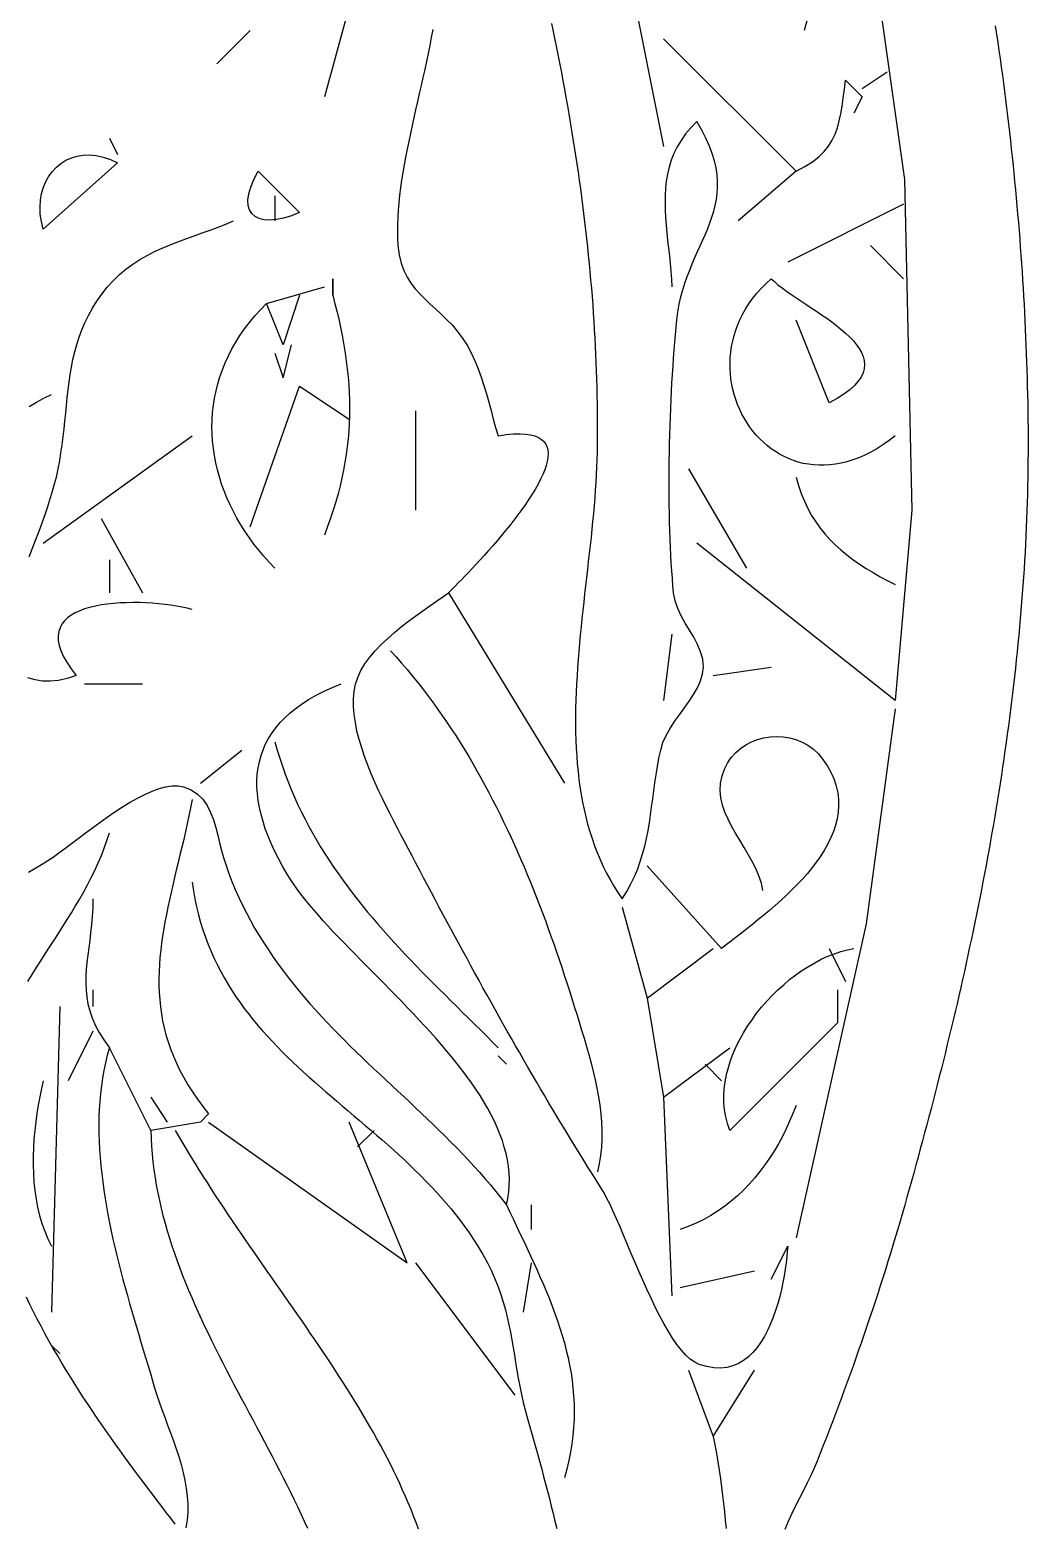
# Model space of a CAD drawing. Header units: millimetres. Extents: x 39 to 722, y 30 to 846.
# Drawn here: x 565.9 to 686.6, y 259.8 to 440.4 of the extents above; entities that cross this region are included whole.
import ezdxf

# ---------------------------------------------------------------- set-up
doc = ezdxf.new("R2010")
doc.units = ezdxf.units.MM
doc.layers.add('0_0_0', color=3, linetype='Continuous')

msp = doc.modelspace()

# ---------------------------------------------------------------- linework, layer by layer
at = {"layer": '0_0_0'}
for points in [[(634.52, 466.34), (642.52, 426.34)], [(658.52, 461.34), (659.17, 460.42), (659.73, 459.51), (660.22, 458.61), (660.63, 457.72), (660.98, 456.83), (661.26, 455.95), (661.47, 455.08), (661.63, 454.2), (661.74, 453.33), (661.79, 452.45), (661.79, 451.58), (661.76, 450.7), (661.68, 449.81), (661.57, 448.92), (661.42, 448.02), (661.24, 447.11), (661.04, 446.19), (660.82, 445.25), (660.58, 444.3), (660.33, 443.34), (660.07, 442.36), (659.8, 441.36), (659.52, 440.34)], [(607.52, 454.34), (601.52, 432.34)], [(668.52, 444.34), (671.62, 422.34), (672.52, 382.34), (670.52, 359.34), (646.52, 378.34)], [(628.96, 441.22), (629.17, 440.23), (629.38, 439.24), (629.58, 438.24), (629.78, 437.25), (629.97, 436.26), (630.16, 435.26), (630.35, 434.26), (630.53, 433.26), (630.71, 432.26), (630.89, 431.26), (631.07, 430.26), (631.23, 429.26), (631.4, 428.26), (631.56, 427.26), (631.72, 426.25), (631.87, 425.25), (632.03, 424.25), (632.17, 423.24), (632.31, 422.24), (632.45, 421.23), (632.59, 420.23), (632.72, 419.22), (632.84, 418.22), (632.96, 417.21), (633.08, 416.21), (633.19, 415.2), (633.3, 414.2), (633.41, 413.19), (633.51, 412.19), (633.6, 411.19), (633.69, 410.18), (633.78, 409.18), (633.86, 408.18), (633.94, 407.18), (634.01, 406.18), (634.07, 405.18), (634.14, 404.18), (634.19, 403.18), (634.25, 402.18), (634.3, 401.19), (634.34, 400.19), (634.38, 399.2), (634.41, 398.21), (634.44, 397.22), (634.46, 396.23), (634.48, 395.24), (634.49, 394.25), (634.5, 393.27), (634.5, 392.28), (634.49, 391.3), (634.48, 390.32), (634.47, 389.34), (634.45, 388.44), (634.42, 387.54), (634.37, 386.62), (634.32, 385.7), (634.26, 384.77), (634.19, 383.83), (634.11, 382.89), (634.02, 381.94), (633.93, 380.99), (633.84, 380.03), (633.74, 379.06), (633.63, 378.09), (633.52, 377.12), (633.41, 376.14), (633.3, 375.17), (633.19, 374.18), (633.08, 373.2), (632.97, 372.21), (632.86, 371.22), (632.75, 370.23), (632.64, 369.24), (632.54, 368.25), (632.44, 367.26), (632.35, 366.26), (632.26, 365.27), (632.18, 364.28), (632.11, 363.29), (632.05, 362.31), (631.99, 361.32), (631.94, 360.34), (631.91, 359.36), (631.88, 358.38), (631.87, 357.41), (631.87, 356.44), (631.88, 355.47), (631.91, 354.51), (631.95, 353.56), (632.01, 352.61), (632.08, 351.66), (632.17, 350.73), (632.27, 349.79), (632.4, 348.87), (632.55, 347.95), (632.71, 347.04), (632.9, 346.14), (633.1, 345.25), (633.33, 344.37), (633.58, 343.49), (633.86, 342.63), (634.16, 341.77), (634.48, 340.93), (634.84, 340.1), (635.21, 339.27), (635.62, 338.46), (636.05, 337.67), (636.51, 336.88), (637, 336.11), (637.52, 335.34), (638.08, 336.24), (638.57, 337.14), (639, 338.05), (639.38, 338.96), (639.7, 339.87), (639.98, 340.8), (640.23, 341.72), (640.44, 342.66), (640.63, 343.6), (640.79, 344.54), (640.93, 345.5), (641.07, 346.45), (641.2, 347.42), (641.33, 348.39), (641.46, 349.37), (641.61, 350.35), (641.77, 351.34), (641.95, 352.34), (642.16, 353.34), (642.43, 354.23), (642.82, 355.1), (643.3, 355.95), (643.84, 356.78), (644.43, 357.61), (645.03, 358.43), (645.61, 359.24), (646.14, 360.06), (646.61, 360.88), (646.98, 361.7), (647.23, 362.54), (647.32, 363.38), (647.24, 364.32), (646.99, 365.23), (646.62, 366.11), (646.16, 366.97), (645.66, 367.83), (645.14, 368.69), (644.65, 369.56), (644.22, 370.45), (643.9, 371.38), (643.72, 372.34), (643.64, 373.21), (643.57, 374.11), (643.5, 375.02), (643.44, 375.96), (643.39, 376.92), (643.34, 377.89), (643.3, 378.88), (643.27, 379.89), (643.24, 380.91), (643.22, 381.94), (643.2, 382.98), (643.19, 384.03), (643.18, 385.09), (643.18, 386.15), (643.19, 387.22), (643.2, 388.28), (643.21, 389.35), (643.24, 390.42), (643.26, 391.49), (643.29, 392.55), (643.33, 393.61), (643.37, 394.66), (643.42, 395.71), (643.47, 396.74), (643.52, 397.76), (643.58, 398.77), (643.65, 399.77), (643.71, 400.74), (643.79, 401.71), (643.86, 402.65), (643.94, 403.57), (644.02, 404.47), (644.11, 405.34), (644.24, 406.31), (644.4, 407.24), (644.6, 408.13), (644.83, 408.99), (645.09, 409.81), (645.37, 410.62), (645.67, 411.39), (645.98, 412.15), (646.3, 412.89), (646.62, 413.61), (646.94, 414.32), (647.26, 415.02), (647.56, 415.72), (647.85, 416.41), (648.12, 417.1), (648.36, 417.79), (648.57, 418.49), (648.75, 419.19), (648.89, 419.91), (648.99, 420.64), (649.04, 421.38), (649.03, 422.15), (648.97, 422.94), (648.85, 423.76), (648.65, 424.6), (648.39, 425.47), (648.05, 426.38), (647.63, 427.33), (647.12, 428.31), (646.52, 429.34), (645.8, 428.6), (645.17, 427.84), (644.62, 427.07), (644.15, 426.28), (643.76, 425.47), (643.44, 424.66), (643.18, 423.83), (642.99, 422.98), (642.84, 422.13), (642.75, 421.27), (642.7, 420.39), (642.69, 419.51), (642.7, 418.62), (642.75, 417.72), (642.82, 416.81), (642.91, 415.9), (643, 414.97), (643.11, 414.05), (643.21, 413.11), (643.31, 412.18), (643.4, 411.24), (643.47, 410.29), (643.52, 409.34)], [(682.61, 440.9), (682.76, 439.91), (682.9, 438.92), (683.05, 437.93), (683.19, 436.95), (683.33, 435.96), (683.46, 434.97), (683.59, 433.98), (683.72, 432.99), (683.85, 432), (683.97, 431.01), (684.09, 430.02), (684.21, 429.03), (684.32, 428.04), (684.44, 427.05), (684.54, 426.06), (684.65, 425.07), (684.75, 424.08), (684.85, 423.09), (684.95, 422.1), (685.05, 421.1), (685.14, 420.11), (685.23, 419.12), (685.31, 418.13), (685.4, 417.14), (685.48, 416.15), (685.56, 415.16), (685.63, 414.16), (685.7, 413.17), (685.77, 412.18), (685.84, 411.19), (685.9, 410.2), (685.96, 409.21), (686.02, 408.22), (686.08, 407.23), (686.13, 406.24), (686.18, 405.25), (686.23, 404.26), (686.27, 403.27), (686.32, 402.28), (686.35, 401.29), (686.39, 400.3), (686.42, 399.31), (686.46, 398.32), (686.48, 397.33), (686.51, 396.34), (686.53, 395.34), (686.55, 394.33), (686.56, 393.32), (686.57, 392.31), (686.58, 391.31), (686.58, 390.3), (686.57, 389.29), (686.56, 388.29), (686.55, 387.28), (686.53, 386.27), (686.51, 385.27), (686.49, 384.26), (686.46, 383.26), (686.42, 382.25), (686.39, 381.25), (686.35, 380.25), (686.3, 379.24), (686.25, 378.24), (686.2, 377.24), (686.14, 376.23), (686.08, 375.23), (686.01, 374.23), (685.94, 373.23), (685.87, 372.23), (685.79, 371.22), (685.71, 370.22), (685.62, 369.22), (685.54, 368.22), (685.44, 367.22), (685.35, 366.22), (685.25, 365.22), (685.14, 364.23), (685.04, 363.23), (684.93, 362.23), (684.81, 361.23), (684.7, 360.23), (684.58, 359.24), (684.45, 358.24), (684.33, 357.24), (684.2, 356.25), (684.06, 355.25), (683.92, 354.26), (683.78, 353.26), (683.64, 352.27), (683.49, 351.28), (683.34, 350.28), (683.19, 349.29), (683.03, 348.3), (682.87, 347.3), (682.71, 346.31), (682.55, 345.32), (682.38, 344.33), (682.21, 343.34), (682.03, 342.35), (681.85, 341.36), (681.67, 340.37), (681.49, 339.38), (681.31, 338.39), (681.12, 337.41), (680.93, 336.42), (680.73, 335.43), (680.54, 334.45), (680.34, 333.46), (680.13, 332.47), (679.93, 331.49), (679.72, 330.51), (679.51, 329.52), (679.3, 328.54), (679.09, 327.55), (678.87, 326.57), (678.65, 325.59), (678.43, 324.61), (678.21, 323.63), (677.98, 322.65), (677.75, 321.67), (677.52, 320.69), (677.29, 319.71), (677.05, 318.73), (676.81, 317.75), (676.57, 316.77), (676.33, 315.8), (676.09, 314.82), (675.84, 313.85), (675.6, 312.87), (675.35, 311.9), (675.09, 310.92), (674.84, 309.95), (674.58, 308.98), (674.33, 308), (674.07, 307.03), (673.81, 306.06), (673.54, 305.09), (673.28, 304.12), (673.01, 303.15), (672.75, 302.18), (672.48, 301.21), (672.21, 300.24), (671.93, 299.28), (671.66, 298.31), (671.38, 297.34), (671.1, 296.36), (670.81, 295.38), (670.52, 294.4), (670.23, 293.42), (669.93, 292.45), (669.63, 291.47), (669.33, 290.49), (669.02, 289.51), (668.71, 288.54), (668.39, 287.56), (668.07, 286.59), (667.75, 285.62), (667.42, 284.64), (667.1, 283.67), (666.77, 282.7), (666.43, 281.73), (666.09, 280.77), (665.75, 279.8), (665.41, 278.83), (665.06, 277.87), (664.71, 276.9), (664.36, 275.94), (664.01, 274.98), (663.65, 274.02), (663.29, 273.06), (662.93, 272.11), (662.56, 271.15), (662.19, 270.2), (661.82, 269.24), (661.45, 268.29), (661.07, 267.34), (660.72, 266.49), (660.31, 265.62), (659.87, 264.72), (659.41, 263.81), (658.94, 262.88), (658.47, 261.94), (658.01, 260.99), (657.58, 260.03), (657.18, 259.07)], [(592.52, 440.34), (588.52, 436.34)], [(614.61, 440.48), (614.43, 439.51), (614.25, 438.55), (614.05, 437.58), (613.85, 436.61), (613.64, 435.63), (613.42, 434.66), (613.2, 433.69), (612.98, 432.72), (612.76, 431.75), (612.54, 430.78), (612.32, 429.82), (612.11, 428.86), (611.9, 427.9), (611.7, 426.94), (611.5, 425.99), (611.32, 425.05), (611.14, 424.11), (610.98, 423.18), (610.84, 422.26), (610.71, 421.34), (610.59, 420.43), (610.5, 419.53), (610.42, 418.64), (610.37, 417.76), (610.34, 416.89), (610.34, 416.03), (610.36, 415.18), (610.4, 414.34), (610.54, 413.23), (610.78, 412.23), (611.1, 411.33), (611.5, 410.52), (611.97, 409.78), (612.49, 409.1), (613.07, 408.46), (613.68, 407.85), (614.31, 407.26), (614.97, 406.66), (615.63, 406.05), (616.29, 405.42), (616.94, 404.74), (617.57, 404.01), (618.17, 403.2), (618.75, 402.29), (619.26, 401.36), (619.71, 400.4), (620.11, 399.43), (620.46, 398.44), (620.79, 397.44), (621.09, 396.43), (621.37, 395.41), (621.65, 394.39), (621.93, 393.37), (622.21, 392.36), (622.52, 391.34), (623.49, 391.48), (624.36, 391.56), (625.14, 391.58), (625.83, 391.54), (626.43, 391.46), (626.95, 391.32), (627.4, 391.14), (627.76, 390.91), (628.05, 390.64), (628.28, 390.33), (628.43, 389.98), (628.52, 389.59), (628.55, 389.18), (628.53, 388.73), (628.45, 388.25), (628.32, 387.74), (628.14, 387.22), (627.91, 386.67), (627.65, 386.1), (627.35, 385.51), (627.01, 384.91), (626.64, 384.3), (626.24, 383.68), (625.81, 383.05), (625.36, 382.42), (624.9, 381.78), (624.41, 381.15), (623.92, 380.51), (623.41, 379.88), (622.89, 379.26), (622.38, 378.65), (621.86, 378.04), (621.34, 377.46), (620.84, 376.88), (620.34, 376.33), (619.85, 375.8), (619.37, 375.29), (618.92, 374.81), (618.49, 374.35), (618.08, 373.93), (617.7, 373.54), (617.35, 373.18), (617.04, 372.86), (616.76, 372.58), (616.52, 372.34), (630.52, 349.34)], [(642.52, 439.34), (658.52, 423.34), (659.59, 423.91), (660.51, 424.49), (661.28, 425.09), (661.93, 425.72), (662.46, 426.38), (662.9, 427.08), (663.25, 427.81), (663.53, 428.59), (663.75, 429.41), (663.94, 430.29), (664.09, 431.21), (664.23, 432.19), (664.37, 433.24), (664.52, 434.34), (665.52, 433.34), (666.52, 432.34), (665.52, 430.34)], [(666.52, 433.34), (669.52, 435.34)], [(575.52, 427.34), (576.52, 425.34)], [(658.52, 423.34), (651.52, 417.34)], [(595.52, 420.34), (595.52, 417.34)], [(671.52, 419.34), (657.52, 412.34)], [(565.81, 376.69), (566.24, 377.74), (566.64, 378.78), (567.03, 379.81), (567.41, 380.83), (567.76, 381.82), (568.08, 382.79), (568.38, 383.74), (568.66, 384.65), (568.9, 385.52), (569.11, 386.35), (569.33, 387.33), (569.51, 388.3), (569.67, 389.28), (569.81, 390.25), (569.94, 391.21), (570.04, 392.17), (570.14, 393.12), (570.24, 394.07), (570.33, 395.02), (570.43, 395.96), (570.53, 396.89), (570.65, 397.82), (570.79, 398.74), (570.94, 399.66), (571.12, 400.57), (571.33, 401.48), (571.58, 402.37), (571.86, 403.26), (572.19, 404.15), (572.56, 405.02), (572.98, 405.89), (573.46, 406.76), (573.99, 407.61), (574.59, 408.46), (575.26, 409.3), (576, 410.13), (576.74, 410.85), (577.52, 411.51), (578.34, 412.11), (579.19, 412.66), (580.07, 413.16), (580.98, 413.62), (581.91, 414.04), (582.85, 414.44), (583.81, 414.81), (584.78, 415.17), (585.75, 415.52), (586.72, 415.87), (587.69, 416.22), (588.65, 416.58), (589.59, 416.95), (590.52, 417.34)], [(667.52, 414.34), (671.52, 410.34)], [(670.52, 391.34), (669.78, 390.77), (669.03, 390.25), (668.29, 389.78), (667.56, 389.36), (666.83, 389), (666.1, 388.68), (665.39, 388.42), (664.68, 388.2), (663.98, 388.03), (663.29, 387.9), (662.61, 387.82), (661.94, 387.78), (661.29, 387.78), (660.64, 387.82), (660.01, 387.9), (659.39, 388.01), (658.79, 388.17), (658.2, 388.35), (657.63, 388.58), (657.08, 388.83), (656.54, 389.12), (656.02, 389.43), (655.52, 389.78), (655.04, 390.15), (654.58, 390.55), (654.14, 390.97), (653.72, 391.42), (653.32, 391.89), (652.95, 392.38), (652.6, 392.89), (652.28, 393.42), (651.98, 393.97), (651.71, 394.54), (651.46, 395.12), (651.24, 395.71), (651.05, 396.32), (650.89, 396.93), (650.76, 397.56), (650.66, 398.2), (650.6, 398.84), (650.56, 399.49), (650.55, 400.15), (650.58, 400.81), (650.65, 401.47), (650.74, 402.14), (650.88, 402.8), (651.05, 403.47), (651.26, 404.13), (651.5, 404.79), (651.78, 405.44), (652.11, 406.09), (652.47, 406.73), (652.87, 407.36), (653.32, 407.98), (653.8, 408.59), (654.33, 409.19), (654.91, 409.77), (655.52, 410.34), (655.91, 409.98), (656.34, 409.61), (656.83, 409.23), (657.35, 408.85), (657.9, 408.46), (658.49, 408.06), (659.09, 407.66), (659.71, 407.25), (660.34, 406.83), (660.98, 406.41), (661.61, 405.98), (662.23, 405.55), (662.84, 405.11), (663.43, 404.66), (663.99, 404.21), (664.52, 403.75), (665, 403.29), (665.45, 402.83), (665.84, 402.36), (666.17, 401.88), (666.44, 401.4), (666.64, 400.92), (666.77, 400.43), (666.81, 399.94), (666.77, 399.44), (666.63, 398.94), (666.39, 398.44), (666.05, 397.93), (665.59, 397.42), (665.02, 396.9), (664.32, 396.39), (663.49, 395.87), (662.52, 395.34), (658.52, 405.34)], [(598.52, 408.34), (596.52, 402.34), (594.52, 407.34), (601.52, 409.34)], [(602.52, 408.34), (602.79, 407.31), (603.04, 406.28), (603.28, 405.27), (603.49, 404.27), (603.68, 403.28), (603.86, 402.3), (604.02, 401.33), (604.16, 400.37), (604.27, 399.41), (604.37, 398.46), (604.45, 397.51), (604.5, 396.57), (604.54, 395.63), (604.55, 394.7), (604.54, 393.77), (604.51, 392.83), (604.45, 391.9), (604.37, 390.96), (604.27, 390.03), (604.15, 389.09), (604, 388.15), (603.83, 387.2), (603.63, 386.25), (603.41, 385.29), (603.16, 384.32), (602.88, 383.34), (602.58, 382.36), (602.26, 381.37), (601.9, 380.36), (601.52, 379.34)], [(595.52, 375.34), (594.85, 376.05), (594.2, 376.77), (593.58, 377.5), (592.99, 378.25), (592.44, 379.02), (591.91, 379.79), (591.41, 380.58), (590.94, 381.38), (590.51, 382.19), (590.1, 383.01), (589.73, 383.84), (589.39, 384.67), (589.09, 385.51), (588.82, 386.36), (588.59, 387.22), (588.39, 388.08), (588.22, 388.94), (588.09, 389.81), (588, 390.68), (587.94, 391.55), (587.92, 392.42), (587.94, 393.3), (588, 394.17), (588.1, 395.04), (588.23, 395.9), (588.41, 396.77), (588.63, 397.63), (588.88, 398.48), (589.18, 399.33), (589.52, 400.18), (589.9, 401.01), (590.32, 401.84), (590.79, 402.66), (591.3, 403.47), (591.86, 404.27), (592.46, 405.06), (593.1, 405.83), (593.79, 406.59), (594.52, 407.34)], [(595.52, 401.34), (596.52, 398.34), (597.52, 402.34)], [(592.52, 380.34), (598.52, 397.34), (604.52, 393.34)], [(565.84, 394.89), (566.69, 395.4), (567.59, 395.89), (568.52, 396.34)], [(612.52, 394.34), (612.52, 382.34)], [(567.52, 378.34), (585.52, 391.34)], [(645.52, 387.34), (652.52, 375.34)], [(658.52, 386.34), (658.82, 385.32), (659.16, 384.35), (659.53, 383.43), (659.95, 382.55), (660.41, 381.72), (660.91, 380.93), (661.44, 380.18), (662.01, 379.47), (662.62, 378.79), (663.26, 378.14), (663.94, 377.53), (664.66, 376.93), (665.4, 376.37), (666.18, 375.82), (666.99, 375.3), (667.83, 374.79), (668.7, 374.3), (669.6, 373.82), (670.52, 373.34)], [(574.52, 381.34), (579.52, 372.34)], [(575.52, 376.34), (575.52, 372.34)], [(655.52, 289.34), (657.52, 293.34), (657.47, 292.72), (657.41, 292.04), (657.32, 291.31), (657.21, 290.55), (657.08, 289.75), (656.93, 288.93), (656.75, 288.1), (656.55, 287.25), (656.32, 286.41), (656.06, 285.57), (655.77, 284.74), (655.45, 283.94), (655.09, 283.16), (654.7, 282.42), (654.27, 281.73), (653.81, 281.08), (653.31, 280.49), (652.76, 279.97), (652.18, 279.52), (651.55, 279.15), (650.88, 278.87), (650.16, 278.68), (649.4, 278.6), (648.58, 278.63), (647.72, 278.77), (646.8, 279.04), (646.27, 279.3), (645.73, 279.67), (645.19, 280.17), (644.66, 280.76), (644.12, 281.45), (643.59, 282.23), (643.06, 283.08), (642.54, 283.99), (642.02, 284.97), (641.5, 285.98), (641, 287.04), (640.49, 288.12), (640, 289.23), (639.51, 290.33), (639.04, 291.44), (638.57, 292.54), (638.12, 293.62), (637.68, 294.66), (637.25, 295.67), (636.83, 296.63), (636.43, 297.53), (636.04, 298.36), (635.67, 299.11), (635.32, 299.78), (634.98, 300.34), (634.44, 301.2), (633.9, 302.05), (633.37, 302.9), (632.84, 303.76), (632.31, 304.62), (631.78, 305.47), (631.25, 306.33), (630.73, 307.19), (630.21, 308.05), (629.69, 308.91), (629.17, 309.78), (628.66, 310.64), (628.15, 311.5), (627.64, 312.37), (627.13, 313.23), (626.62, 314.1), (626.12, 314.97), (625.62, 315.84), (625.12, 316.71), (624.62, 317.58), (624.12, 318.45), (623.62, 319.33), (623.13, 320.2), (622.64, 321.07), (622.15, 321.95), (621.66, 322.83), (621.17, 323.7), (620.68, 324.58), (620.2, 325.46), (619.71, 326.34), (619.23, 327.23), (618.75, 328.11), (618.27, 328.99), (617.79, 329.87), (617.31, 330.76), (616.83, 331.65), (616.35, 332.53), (615.88, 333.42), (615.4, 334.31), (614.93, 335.2), (614.46, 336.09), (613.98, 336.98), (613.51, 337.87), (613.04, 338.76), (612.57, 339.66), (612.1, 340.55), (611.63, 341.45), (611.16, 342.34), (610.77, 343.09), (610.35, 343.88), (609.91, 344.72), (609.46, 345.61), (608.99, 346.53), (608.53, 347.48), (608.06, 348.46), (607.61, 349.46), (607.17, 350.48), (606.76, 351.51), (606.37, 352.55), (606.02, 353.59), (605.71, 354.62), (605.45, 355.64), (605.25, 356.65), (605.1, 357.64), (605.03, 358.61), (605.02, 359.54), (605.1, 360.44), (605.27, 361.31), (605.54, 362.13), (605.92, 362.95), (606.41, 363.76), (606.99, 364.56), (607.65, 365.33), (608.38, 366.1), (609.16, 366.84), (609.98, 367.56), (610.83, 368.26), (611.69, 368.93), (612.56, 369.58), (613.42, 370.19), (614.26, 370.78), (615.07, 371.34), (615.82, 371.86), (616.52, 372.34)], [(585.52, 370.34), (584.94, 370.49), (584.31, 370.62), (583.64, 370.74), (582.95, 370.85), (582.22, 370.94), (581.47, 371.03), (580.7, 371.09), (579.92, 371.14), (579.14, 371.17), (578.35, 371.18), (577.56, 371.16), (576.78, 371.13), (576.01, 371.07), (575.26, 370.99), (574.53, 370.89), (573.83, 370.75), (573.16, 370.59), (572.53, 370.4), (571.94, 370.18), (571.4, 369.92), (570.9, 369.63), (570.47, 369.31), (570.1, 368.96), (569.79, 368.56), (569.56, 368.13), (569.4, 367.66), (569.33, 367.15), (569.34, 366.6), (569.45, 366), (569.65, 365.36), (569.95, 364.68), (570.36, 363.95), (570.89, 363.17), (571.52, 362.34), (570.41, 361.98), (569.37, 361.75), (568.38, 361.65), (567.45, 361.68), (566.55, 361.82), (565.68, 362.07)], [(643.52, 367.34), (642.52, 359.34)], [(609.52, 365.34), (610.19, 364.6), (610.85, 363.85), (611.5, 363.09), (612.13, 362.32), (612.76, 361.54), (613.37, 360.76), (613.97, 359.97), (614.57, 359.17), (615.15, 358.37), (615.72, 357.55), (616.28, 356.73), (616.83, 355.91), (617.38, 355.08), (617.91, 354.24), (618.43, 353.39), (618.95, 352.54), (619.45, 351.69), (619.95, 350.83), (620.43, 349.96), (620.91, 349.09), (621.38, 348.21), (621.84, 347.33), (622.3, 346.44), (622.74, 345.55), (623.18, 344.66), (623.61, 343.76), (624.03, 342.85), (624.45, 341.95), (624.85, 341.04), (625.25, 340.12), (625.65, 339.2), (626.03, 338.28), (626.41, 337.36), (626.79, 336.44), (627.15, 335.51), (627.52, 334.58), (627.87, 333.64), (628.22, 332.71), (628.56, 331.77), (628.9, 330.83), (629.23, 329.89), (629.56, 328.95), (629.88, 328.01), (630.2, 327.07), (630.51, 326.12), (630.82, 325.18), (631.12, 324.23), (631.42, 323.29), (631.71, 322.34), (632.01, 321.4), (632.3, 320.45), (632.6, 319.48), (632.9, 318.5), (633.19, 317.5), (633.48, 316.5), (633.75, 315.49), (634, 314.48), (634.24, 313.46), (634.45, 312.43), (634.64, 311.41), (634.79, 310.38), (634.91, 309.35), (635, 308.33), (635.04, 307.31), (635.04, 306.3), (634.99, 305.3), (634.89, 304.3), (634.74, 303.32), (634.52, 302.34)], [(648.52, 362.34), (655.52, 363.34)], [(565.75, 338.56), (566.63, 339.08), (567.52, 339.61), (568.09, 339.97), (568.72, 340.4), (569.41, 340.89), (570.14, 341.44), (570.92, 342.02), (571.74, 342.64), (572.59, 343.28), (573.46, 343.93), (574.36, 344.59), (575.27, 345.23), (576.19, 345.86), (577.11, 346.46), (578.02, 347.02), (578.93, 347.53), (579.81, 347.98), (580.68, 348.37), (581.52, 348.67), (582.32, 348.89), (583.09, 349), (583.8, 349.01), (584.47, 348.9), (585.39, 348.54), (586.16, 348.02), (586.8, 347.38), (587.32, 346.64), (587.75, 345.8), (588.09, 344.91), (588.38, 343.98), (588.63, 343.04), (588.85, 342.1), (589.07, 341.2), (589.31, 340.34), (589.62, 339.36), (589.96, 338.39), (590.34, 337.42), (590.73, 336.46), (591.16, 335.51), (591.6, 334.57), (592.08, 333.64), (592.57, 332.72), (593.08, 331.81), (593.62, 330.92), (594.17, 330.03), (594.74, 329.16), (595.33, 328.29), (595.93, 327.44), (596.55, 326.6), (597.18, 325.78), (597.82, 324.97), (598.48, 324.17), (599.14, 323.38), (599.81, 322.62), (600.48, 321.86), (601.16, 321.12), (601.85, 320.39), (602.54, 319.66), (603.24, 318.95), (603.94, 318.24), (604.64, 317.54), (605.35, 316.85), (606.07, 316.16), (606.78, 315.48), (607.5, 314.8), (608.22, 314.12), (608.94, 313.44), (609.66, 312.77), (610.38, 312.1), (611.1, 311.42), (611.82, 310.75), (612.54, 310.07), (613.26, 309.4), (613.98, 308.71), (614.69, 308.03), (615.4, 307.33), (616.11, 306.64), (616.81, 305.93), (617.51, 305.22), (618.21, 304.5), (618.9, 303.77), (619.58, 303.03), (620.25, 302.28), (620.92, 301.52), (621.59, 300.75), (622.24, 299.96), (622.89, 299.16), (623.52, 298.34), (623.69, 299.12), (623.8, 299.89), (623.86, 300.66), (623.88, 301.44), (623.84, 302.22), (623.76, 302.99), (623.64, 303.77), (623.47, 304.55), (623.26, 305.33), (623.02, 306.11), (622.73, 306.89), (622.41, 307.67), (622.06, 308.44), (621.67, 309.22), (621.25, 310), (620.8, 310.78), (620.32, 311.55), (619.82, 312.32), (619.29, 313.1), (618.74, 313.87), (618.16, 314.64), (617.57, 315.4), (616.96, 316.17), (616.33, 316.93), (615.68, 317.69), (615.02, 318.44), (614.35, 319.2), (613.67, 319.95), (612.98, 320.69), (612.28, 321.44), (611.57, 322.18), (610.86, 322.91), (610.15, 323.65), (609.44, 324.37), (608.72, 325.1), (608.01, 325.81), (607.31, 326.53), (606.6, 327.24), (605.91, 327.94), (605.22, 328.64), (604.55, 329.33), (603.88, 330.02), (603.23, 330.7), (602.59, 331.37), (601.97, 332.04), (601.37, 332.7), (600.78, 333.36), (600.22, 334.01), (599.68, 334.65), (599.16, 335.29), (598.67, 335.91), (598.21, 336.53), (597.78, 337.14), (597.37, 337.75), (597, 338.34), (596.46, 339.28), (595.96, 340.21), (595.49, 341.13), (595.08, 342.04), (594.7, 342.93), (594.37, 343.82), (594.09, 344.69), (593.85, 345.55), (593.65, 346.4), (593.5, 347.23), (593.41, 348.05), (593.35, 348.86), (593.35, 349.65), (593.4, 350.43), (593.5, 351.19), (593.65, 351.93), (593.85, 352.66), (594.1, 353.37), (594.41, 354.07), (594.77, 354.74), (595.18, 355.4), (595.65, 356.04), (596.17, 356.67), (596.76, 357.27), (597.39, 357.85), (598.09, 358.41), (598.85, 358.96), (599.66, 359.48), (600.53, 359.98), (601.47, 360.46), (602.47, 360.91), (603.52, 361.34)], [(572.52, 361.34), (579.52, 361.34)], [(670.52, 358.34), (667.01, 332.34), (658.52, 294.34)], [(595.52, 354.34), (595.81, 353.34), (596.11, 352.35), (596.44, 351.38), (596.78, 350.42), (597.14, 349.48), (597.51, 348.55), (597.9, 347.63), (598.31, 346.73), (598.74, 345.84), (599.18, 344.97), (599.63, 344.1), (600.1, 343.25), (600.59, 342.41), (601.08, 341.57), (601.6, 340.75), (602.12, 339.94), (602.66, 339.14), (603.21, 338.35), (603.77, 337.56), (604.34, 336.78), (604.92, 336.02), (605.51, 335.25), (606.12, 334.5), (606.73, 333.75), (607.35, 333.01), (607.98, 332.27), (608.62, 331.54), (609.27, 330.81), (609.92, 330.09), (610.59, 329.37), (611.25, 328.66), (611.93, 327.95), (612.61, 327.24), (613.3, 326.53), (613.99, 325.83), (614.68, 325.12), (615.38, 324.42), (616.09, 323.72), (616.79, 323.01), (617.5, 322.31), (618.22, 321.61), (618.93, 320.9), (619.65, 320.2), (620.37, 319.49), (621.09, 318.78), (621.8, 318.06), (622.52, 317.34)], [(654.52, 336.34), (654.33, 337.24), (654.04, 338.13), (653.67, 339), (653.23, 339.87), (652.75, 340.72), (652.25, 341.57), (651.73, 342.42), (651.22, 343.27), (650.74, 344.12), (650.31, 344.97), (649.93, 345.82), (649.64, 346.69), (649.44, 347.56), (649.36, 348.44), (649.41, 349.33), (649.58, 350.21), (649.86, 351.02), (650.23, 351.76), (650.68, 352.42), (651.2, 353.02), (651.79, 353.53), (652.44, 353.97), (653.13, 354.33), (653.85, 354.62), (654.61, 354.82), (655.39, 354.94), (656.17, 354.98), (656.96, 354.94), (657.74, 354.81), (658.51, 354.6), (659.25, 354.3), (659.96, 353.91), (660.62, 353.43), (661.23, 352.86), (661.78, 352.2), (662.33, 351.39), (662.77, 350.58), (663.12, 349.77), (663.38, 348.97), (663.56, 348.17), (663.66, 347.38), (663.67, 346.59), (663.62, 345.81), (663.49, 345.03), (663.3, 344.26), (663.05, 343.5), (662.74, 342.75), (662.37, 342), (661.96, 341.27), (661.5, 340.54), (661, 339.82), (660.46, 339.12), (659.89, 338.42), (659.29, 337.74), (658.67, 337.07), (658.02, 336.42), (657.36, 335.77), (656.68, 335.15), (656, 334.53), (655.31, 333.93), (654.61, 333.35), (653.92, 332.79), (653.24, 332.24), (652.57, 331.71), (651.92, 331.2), (651.28, 330.7), (650.67, 330.23), (650.08, 329.78), (649.52, 329.34), (640.52, 339.34)], [(586.52, 349.34), (591.52, 353.34)], [(585.52, 347.34), (585.33, 346.36), (585.13, 345.39), (584.93, 344.43), (584.71, 343.47), (584.5, 342.53), (584.28, 341.59), (584.05, 340.66), (583.83, 339.74), (583.61, 338.82), (583.4, 337.92), (583.18, 337.01), (582.98, 336.12), (582.78, 335.23), (582.59, 334.34), (582.41, 333.46), (582.24, 332.58), (582.09, 331.71), (581.95, 330.84), (581.82, 329.98), (581.72, 329.12), (581.63, 328.26), (581.57, 327.4), (581.52, 326.55), (581.5, 325.7), (581.51, 324.85), (581.54, 324), (581.6, 323.15), (581.68, 322.3), (581.8, 321.45), (581.95, 320.6), (582.14, 319.75), (582.36, 318.89), (582.62, 318.04), (582.91, 317.19), (583.25, 316.33), (583.62, 315.47), (584.04, 314.6), (584.5, 313.74), (585.01, 312.87), (585.56, 311.99), (586.17, 311.12), (586.82, 310.23), (587.52, 309.34), (586.52, 308.34), (580.52, 307.34), (575.52, 317.34), (575.27, 316.44), (575.05, 315.52), (574.86, 314.6), (574.69, 313.67), (574.55, 312.73), (574.44, 311.79), (574.36, 310.84), (574.3, 309.88), (574.26, 308.92), (574.24, 307.95), (574.25, 306.98), (574.28, 306.01), (574.33, 305.03), (574.4, 304.05), (574.48, 303.07), (574.59, 302.09), (574.71, 301.1), (574.84, 300.11), (575, 299.12), (575.16, 298.13), (575.34, 297.15), (575.54, 296.16), (575.74, 295.17), (575.95, 294.19), (576.18, 293.2), (576.41, 292.22), (576.66, 291.24), (576.91, 290.27), (577.16, 289.3), (577.42, 288.33), (577.69, 287.37), (577.96, 286.41), (578.23, 285.46), (578.51, 284.51), (578.79, 283.57), (579.06, 282.64), (579.34, 281.72), (579.62, 280.8), (579.89, 279.89), (580.16, 278.99), (580.43, 278.1), (580.69, 277.22), (580.95, 276.34), (581.23, 275.43), (581.54, 274.51), (581.87, 273.58), (582.21, 272.64), (582.56, 271.7), (582.91, 270.75), (583.25, 269.8), (583.58, 268.85), (583.9, 267.89), (584.18, 266.93), (584.44, 265.97), (584.65, 265.01), (584.82, 264.05), (584.94, 263.09), (585, 262.14), (584.99, 261.18), (584.92, 260.23), (584.76, 259.29)], [(565.68, 325.33), (566.19, 326.18), (566.71, 327.02), (567.23, 327.85), (567.76, 328.68), (568.3, 329.51), (568.83, 330.34), (569.36, 331.17), (569.89, 332), (570.42, 332.83), (570.93, 333.66), (571.44, 334.5), (571.94, 335.34), (572.42, 336.19), (572.88, 337.05), (573.33, 337.92), (573.76, 338.79), (574.16, 339.68), (574.55, 340.57), (574.9, 341.48), (575.23, 342.41), (575.52, 343.34)], [(585.52, 337.34), (585.68, 336.33), (585.86, 335.33), (586.06, 334.36), (586.3, 333.41), (586.55, 332.48), (586.83, 331.58), (587.14, 330.69), (587.46, 329.82), (587.81, 328.97), (588.18, 328.14), (588.58, 327.33), (588.99, 326.54), (589.42, 325.76), (589.87, 324.99), (590.33, 324.24), (590.82, 323.51), (591.32, 322.79), (591.83, 322.08), (592.36, 321.39), (592.91, 320.71), (593.47, 320.03), (594.04, 319.37), (594.63, 318.72), (595.22, 318.08), (595.83, 317.45), (596.45, 316.82), (597.07, 316.2), (597.71, 315.59), (598.35, 314.98), (599, 314.38), (599.66, 313.79), (600.33, 313.2), (601, 312.61), (601.67, 312.02), (602.35, 311.44), (603.03, 310.86), (603.71, 310.28), (604.39, 309.7), (605.08, 309.12), (605.77, 308.53), (606.45, 307.95), (607.14, 307.36), (607.82, 306.77), (608.5, 306.18), (609.18, 305.58), (609.86, 304.98), (610.52, 304.37), (611.19, 303.76), (611.85, 303.14), (612.5, 302.51), (613.14, 301.87), (613.78, 301.22), (614.41, 300.57), (615.03, 299.9), (615.64, 299.22), (616.23, 298.54), (616.82, 297.84), (617.39, 297.12), (617.95, 296.4), (618.5, 295.66), (619.04, 294.9), (619.55, 294.13), (620.06, 293.34), (620.67, 292.32), (621.21, 291.32), (621.69, 290.34), (622.12, 289.38), (622.5, 288.43), (622.83, 287.49), (623.13, 286.57), (623.39, 285.65), (623.61, 284.74), (623.81, 283.83), (624, 282.92), (624.16, 282.02), (624.32, 281.1), (624.47, 280.19), (624.62, 279.26), (624.78, 278.32), (624.94, 277.37), (625.12, 276.41), (625.33, 275.42), (625.55, 274.42), (625.81, 273.39), (626.1, 272.34), (626.34, 271.51), (626.58, 270.66), (626.82, 269.81), (627.06, 268.96), (627.3, 268.1), (627.54, 267.23), (627.78, 266.36), (628.01, 265.48), (628.25, 264.59), (628.48, 263.71), (628.71, 262.81), (628.93, 261.91), (629.16, 261.01), (629.38, 260.1), (629.6, 259.19)], [(573.52, 335.34), (573.5, 334.26), (573.44, 333.22), (573.36, 332.22), (573.25, 331.25), (573.14, 330.32), (573.02, 329.41), (572.91, 328.52), (572.81, 327.65), (572.73, 326.8), (572.68, 325.96), (572.67, 325.13), (572.7, 324.3), (572.79, 323.47), (572.93, 322.64), (573.15, 321.8), (573.44, 320.95), (573.81, 320.08), (574.28, 319.19), (574.85, 318.28), (575.52, 317.34)], [(637.52, 334.34), (640.52, 323.34), (648.52, 329.34)], [(663.52, 320.34), (650.52, 307.34), (650.24, 308.16), (650.03, 308.98), (649.89, 309.82), (649.81, 310.66), (649.8, 311.51), (649.85, 312.37), (649.95, 313.23), (650.12, 314.09), (650.34, 314.95), (650.61, 315.81), (650.93, 316.65), (651.3, 317.49), (651.72, 318.32), (652.17, 319.14), (652.66, 319.94), (653.2, 320.73), (653.76, 321.5), (654.36, 322.24), (654.99, 322.96), (655.64, 323.66), (656.32, 324.32), (657.03, 324.96), (657.75, 325.57), (658.49, 326.14), (659.24, 326.67), (660.01, 327.16), (660.79, 327.62), (661.57, 328.03), (662.36, 328.39), (663.16, 328.71), (663.95, 328.97), (664.74, 329.19), (665.52, 329.34)], [(662.52, 329.34), (664.52, 325.34)], [(573.52, 324.34), (573.52, 322.34)], [(640.52, 323.34), (642.52, 311.34), (650.52, 317.34)], [(663.52, 324.34), (663.52, 320.34)], [(569.52, 322.34), (568.52, 285.34)], [(573.52, 319.34), (570.52, 313.34)], [(622.52, 316.34), (623.52, 315.34)], [(647.52, 315.34), (649.52, 313.34)], [(567.52, 313.34), (567.31, 312.39), (567.1, 311.41), (566.92, 310.41), (566.75, 309.4), (566.61, 308.37), (566.49, 307.34), (566.4, 306.3), (566.33, 305.25), (566.3, 304.21), (566.29, 303.16), (566.33, 302.12), (566.4, 301.08), (566.5, 300.06), (566.65, 299.04), (566.84, 298.04), (567.08, 297.06), (567.37, 296.09), (567.7, 295.15), (568.09, 294.23), (568.52, 293.34)], [(580.52, 311.34), (582.52, 308.34)], [(642.52, 311.34), (643.52, 287.34)], [(658.52, 310.34), (658.15, 309.39), (657.75, 308.45), (657.33, 307.52), (656.87, 306.61), (656.39, 305.71), (655.87, 304.84), (655.33, 303.99), (654.76, 303.16), (654.16, 302.36), (653.52, 301.58), (652.86, 300.84), (652.17, 300.12), (651.45, 299.44), (650.69, 298.79), (649.91, 298.18), (649.09, 297.6), (648.24, 297.06), (647.36, 296.57), (646.45, 296.11), (645.5, 295.71), (644.52, 295.34)], [(580.52, 307.34), (580.56, 306.38), (580.61, 305.43), (580.68, 304.48), (580.78, 303.53), (580.9, 302.59), (581.04, 301.65), (581.19, 300.72), (581.37, 299.79), (581.56, 298.87), (581.77, 297.94), (582, 297.03), (582.25, 296.11), (582.51, 295.2), (582.78, 294.29), (583.08, 293.38), (583.38, 292.48), (583.7, 291.58), (584.03, 290.69), (584.37, 289.79), (584.73, 288.9), (585.09, 288.01), (585.47, 287.12), (585.86, 286.24), (586.25, 285.36), (586.66, 284.48), (587.07, 283.6), (587.49, 282.72), (587.91, 281.84), (588.35, 280.97), (588.79, 280.09), (589.23, 279.22), (589.68, 278.35), (590.13, 277.48), (590.58, 276.61), (591.04, 275.74), (591.5, 274.88), (591.96, 274.01), (592.43, 273.14), (592.89, 272.28), (593.35, 271.41), (593.81, 270.54), (594.27, 269.68), (594.73, 268.81), (595.19, 267.94), (595.64, 267.07), (596.09, 266.21), (596.53, 265.34), (596.97, 264.47), (597.4, 263.6), (597.83, 262.73), (598.25, 261.85), (598.66, 260.98), (599.06, 260.1), (599.46, 259.23)], [(612.89, 259.11), (612.6, 259.91), (612.29, 260.7), (611.98, 261.5), (611.65, 262.28), (611.32, 263.07), (610.97, 263.85), (610.61, 264.63), (610.25, 265.41), (609.87, 266.19), (609.49, 266.96), (609.09, 267.73), (608.69, 268.5), (608.28, 269.26), (607.86, 270.03), (607.44, 270.79), (607, 271.55), (606.56, 272.31), (606.12, 273.07), (605.66, 273.83), (605.2, 274.58), (604.74, 275.34), (604.26, 276.09), (603.79, 276.84), (603.3, 277.59), (602.82, 278.34), (602.33, 279.09), (601.83, 279.84), (601.33, 280.59), (600.82, 281.34), (600.32, 282.09), (599.81, 282.83), (599.29, 283.58), (598.78, 284.33), (598.26, 285.08), (597.74, 285.83), (597.22, 286.58), (596.69, 287.33), (596.17, 288.08), (595.64, 288.83), (595.12, 289.58), (594.59, 290.33), (594.07, 291.08), (593.54, 291.84), (593.02, 292.6), (592.49, 293.35), (591.97, 294.11), (591.45, 294.87), (590.93, 295.64), (590.41, 296.4), (589.89, 297.17), (589.38, 297.93), (588.87, 298.7), (588.36, 299.48), (587.86, 300.25), (587.36, 301.03), (586.86, 301.81), (586.37, 302.59), (585.88, 303.37), (585.4, 304.16), (584.92, 304.95), (584.45, 305.75), (583.98, 306.54), (583.52, 307.34)], [(587.52, 308.34), (611.52, 291.34), (604.52, 308.34)], [(607.52, 307.34), (605.52, 305.34)], [(623.52, 298.34), (623.94, 297.46), (624.35, 296.57), (624.77, 295.69), (625.19, 294.81), (625.6, 293.93), (626.02, 293.06), (626.42, 292.19), (626.83, 291.31), (627.22, 290.44), (627.61, 289.57), (627.99, 288.7), (628.36, 287.82), (628.71, 286.95), (629.06, 286.07), (629.38, 285.19), (629.7, 284.31), (629.99, 283.42), (630.27, 282.53), (630.52, 281.64), (630.75, 280.74), (630.97, 279.84), (631.15, 278.93), (631.32, 278.01), (631.45, 277.09), (631.56, 276.16), (631.64, 275.22), (631.69, 274.28), (631.7, 273.33), (631.69, 272.36), (631.63, 271.39), (631.55, 270.41), (631.42, 269.42), (631.26, 268.42), (631.05, 267.41), (630.81, 266.38), (630.52, 265.34)], [(626.52, 298.34), (626.52, 295.34)], [(612.52, 291.34), (624.52, 275.34)], [(626.52, 291.34), (625.52, 285.34)], [(644.52, 288.34), (653.52, 290.34)], [(583.47, 259.73), (582.93, 260.44), (582.38, 261.15), (581.84, 261.87), (581.28, 262.6), (580.73, 263.33), (580.17, 264.07), (579.61, 264.82), (579.05, 265.58), (578.48, 266.34), (577.92, 267.11), (577.35, 267.88), (576.79, 268.67), (576.22, 269.45), (575.66, 270.25), (575.1, 271.05), (574.54, 271.85), (573.98, 272.66), (573.43, 273.48), (572.88, 274.3), (572.33, 275.13), (571.8, 275.96), (571.26, 276.8), (570.73, 277.64), (570.21, 278.48), (569.7, 279.34), (569.19, 280.19), (568.7, 281.05), (568.21, 281.91), (567.73, 282.78), (567.26, 283.65), (566.8, 284.52), (566.35, 285.4), (565.92, 286.28), (565.49, 287.16)], [(568.52, 281.34), (569.52, 280.34)], [(645.52, 278.34), (648.52, 270.34), (653.52, 278.34)], [(648.52, 270.34), (648.72, 269.31), (648.9, 268.29), (649.07, 267.26), (649.24, 266.24), (649.39, 265.22), (649.52, 264.21), (649.65, 263.2), (649.77, 262.2), (649.88, 261.2), (649.97, 260.2), (650.06, 259.2)]]:
    msp.add_lwpolyline(points, dxfattribs=at)
for points in [[(576.52, 424.34), (567.52, 416.34), (567.3, 417.26), (567.17, 418.15), (567.14, 419.02), (567.19, 419.85), (567.33, 420.64), (567.54, 421.39), (567.84, 422.08), (568.2, 422.73), (568.63, 423.31), (569.12, 423.83), (569.66, 424.28), (570.27, 424.66), (570.92, 424.95), (571.62, 425.16), (572.36, 425.28), (573.13, 425.31), (573.94, 425.23), (574.78, 425.05), (575.64, 424.75)], [(593.52, 423.34), (598.52, 418.34), (597.52, 417.94), (596.58, 417.65), (595.71, 417.48), (594.93, 417.41), (594.23, 417.45), (593.63, 417.6), (593.13, 417.85), (592.73, 418.21), (592.45, 418.66), (592.29, 419.21), (592.26, 419.85), (592.36, 420.59), (592.6, 421.42), (592.98, 422.34)], [(602.52, 410.34), (602.52, 408.34)]]:
    msp.add_lwpolyline(points, close=True, dxfattribs=at)

doc.saveas('drawing.dxf')
